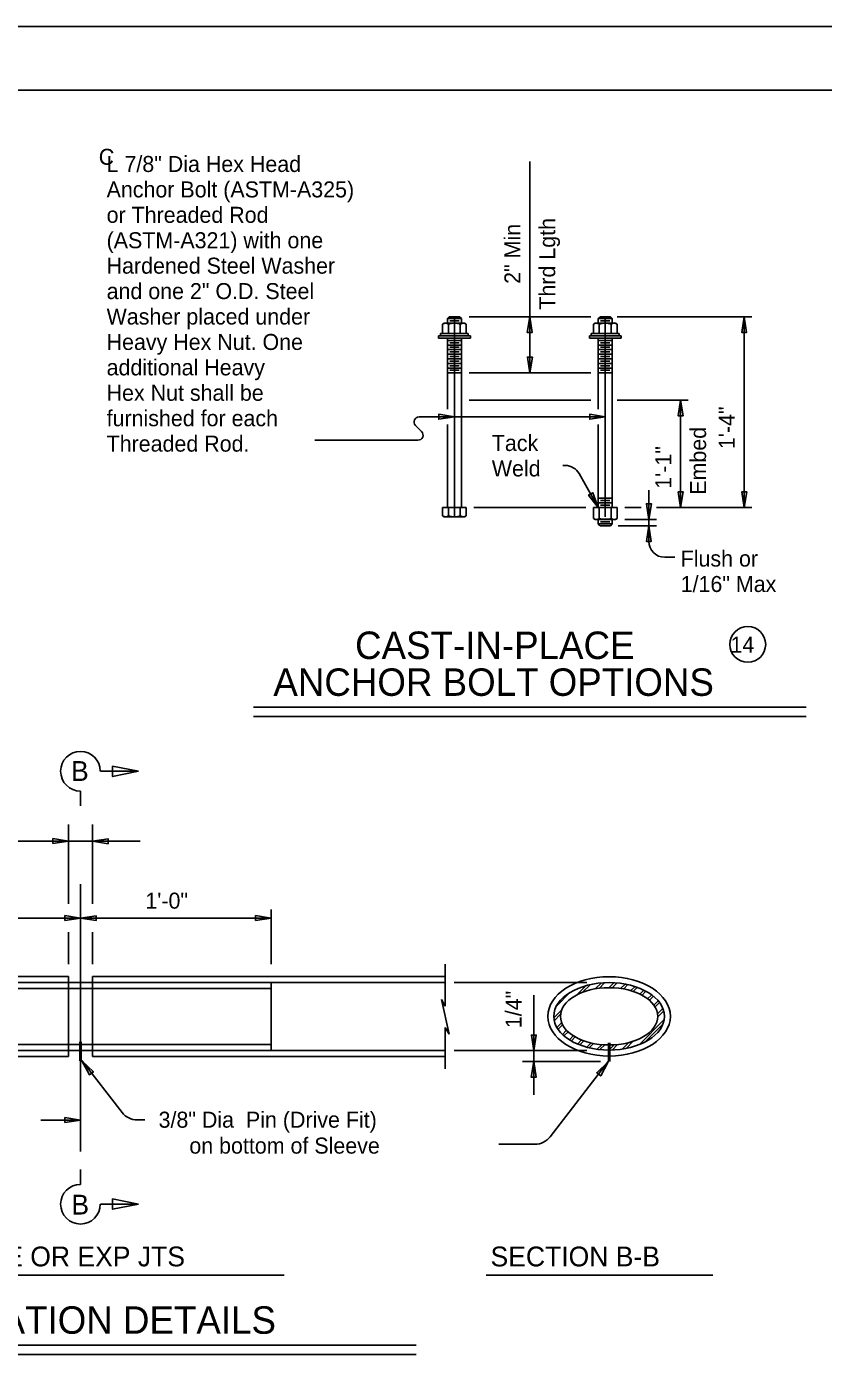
# Model space of a CAD drawing. Extents: x 2 to 71, y 0 to 22.
# Drawn here: x 55.74 to 62.01, y 11.55 to 22 of the extents above; entities that cross this region are included whole.
import ezdxf

# ---------------------------------------------------------------- set-up
doc = ezdxf.new("R2010")
doc.units = 0
doc.layers.add('Level 1', color=7, linetype='Continuous')

msp = doc.modelspace()

# ---------------------------------------------------------------- linework, layer by layer
at = {"layer": 'Level 1'}
for p, q in [((71, 22), (37, 22)), ((70.499, 21.499), (39.001, 21.499)), ((59.697, 19.277), (59.697, 20.939)), ((59.01, 19.659), (59.023, 19.667)), ((59.01, 19.659), (59.01, 19.586)), ((59.023, 19.667), (59.184, 19.667)), ((59.049, 19.703), (59.062, 19.716)), ((59.049, 19.667), (59.049, 19.703)), ((59.049, 19.703), (59.159, 19.703)), ((59.057, 19.659), (59.057, 19.586)), ((59.063, 19.717), (59.145, 19.717)), ((59.067, 19.685), (59.14, 19.685)), ((59.104, 18.144), (59.104, 19.717)), ((59.159, 19.703), (59.145, 19.717)), ((59.15, 19.659), (59.15, 19.586)), ((59.159, 19.667), (59.159, 19.703)), ((59.197, 19.659), (59.184, 19.667)), ((59.197, 19.659), (59.197, 19.586)), ((59.219, 19.716), (60.176, 19.716)), ((60.197, 19.659), (60.21, 19.667)), ((60.197, 19.659), (60.197, 19.586)), ((60.21, 19.667), (60.371, 19.667)), ((60.236, 19.703), (60.249, 19.716)), ((60.236, 19.667), (60.236, 19.703)), ((60.236, 19.703), (60.345, 19.703)), ((60.244, 19.659), (60.244, 19.586)), ((60.25, 19.717), (60.332, 19.717)), ((60.254, 19.685), (60.327, 19.685)), ((60.291, 18.144), (60.291, 19.717)), ((60.345, 19.703), (60.332, 19.717)), ((60.337, 19.659), (60.337, 19.586)), ((60.345, 19.667), (60.345, 19.703)), ((60.384, 19.659), (60.371, 19.667)), ((60.384, 19.717), (61.444, 19.717)), ((60.384, 19.659), (60.384, 19.586)), ((61.384, 18.216), (61.384, 19.717)), ((58.979, 19.568), (59.229, 19.568)), ((58.979, 19.549), (58.979, 19.568)), ((58.979, 19.549), (59.229, 19.549)), ((58.995, 19.586), (59.213, 19.586)), ((58.995, 19.568), (58.995, 19.586)), ((59.049, 18.99), (59.049, 19.549)), ((59.159, 18.216), (59.159, 19.549)), ((59.213, 19.568), (59.213, 19.586)), ((59.229, 19.549), (59.229, 19.568)), ((60.166, 19.568), (60.416, 19.568)), ((60.166, 19.549), (60.166, 19.568)), ((60.166, 19.549), (60.416, 19.549)), ((60.181, 19.586), (60.4, 19.586)), ((60.181, 19.568), (60.181, 19.586)), ((60.236, 18.99), (60.236, 19.549)), ((60.345, 18.216), (60.345, 19.549)), ((60.4, 19.568), (60.4, 19.586)), ((60.416, 19.549), (60.416, 19.568)), ((59.049, 19.531), (59.159, 19.531)), ((59.049, 19.495), (59.159, 19.495)), ((59.049, 19.459), (59.159, 19.459)), ((59.067, 19.513), (59.14, 19.513)), ((59.067, 19.477), (59.14, 19.477)), ((59.067, 19.441), (59.14, 19.441)), ((60.236, 19.531), (60.345, 19.531)), ((60.236, 19.495), (60.345, 19.495)), ((60.236, 19.459), (60.345, 19.459)), ((60.254, 19.513), (60.327, 19.513)), ((60.254, 19.477), (60.327, 19.477)), ((60.254, 19.441), (60.327, 19.441)), ((59.049, 19.422), (59.159, 19.422)), ((59.049, 19.386), (59.159, 19.386)), ((59.049, 19.35), (59.159, 19.35)), ((59.067, 19.404), (59.14, 19.404)), ((59.067, 19.368), (59.14, 19.368)), ((59.067, 19.332), (59.14, 19.332)), ((60.236, 19.422), (60.345, 19.422)), ((60.236, 19.386), (60.345, 19.386)), ((60.236, 19.35), (60.345, 19.35)), ((60.254, 19.404), (60.327, 19.404)), ((60.254, 19.368), (60.327, 19.368)), ((60.254, 19.332), (60.327, 19.332)), ((59.049, 19.314), (59.159, 19.314)), ((59.049, 19.277), (59.159, 19.277)), ((59.067, 19.296), (59.14, 19.296)), ((59.219, 19.277), (60.176, 19.277)), ((60.236, 19.314), (60.345, 19.314)), ((60.236, 19.277), (60.345, 19.277)), ((60.254, 19.296), (60.327, 19.296)), ((59.219, 19.06), (60.176, 19.06)), ((60.384, 19.06), (60.944, 19.06)), ((60.884, 18.216), (60.884, 19.06)), ((60.291, 18.93), (58.826, 18.93)), ((58.845, 18.814), (58.797, 18.862)), ((59.049, 18.216), (59.049, 18.87)), ((60.236, 18.216), (60.236, 18.87)), ((58.817, 18.746), (58.005, 18.746)), ((59.976, 18.547), (59.958, 18.547)), ((60.085, 18.484), (60.236, 18.216)), ((60.236, 18.29), (60.345, 18.29)), ((60.634, 17.95), (60.634, 18.354)), ((59.01, 18.151), (59.01, 18.216)), ((59.197, 18.216), (59.01, 18.216)), ((59.057, 18.151), (59.057, 18.216)), ((59.15, 18.151), (59.15, 18.216)), ((59.197, 18.151), (59.197, 18.216)), ((59.257, 18.216), (60.137, 18.216)), ((60.197, 18.131), (60.197, 18.216)), ((60.197, 18.216), (60.384, 18.216)), ((60.236, 18.254), (60.345, 18.254)), ((60.244, 18.131), (60.244, 18.216)), ((60.254, 18.272), (60.327, 18.272)), ((60.254, 18.236), (60.327, 18.236)), ((60.337, 18.131), (60.337, 18.216)), ((60.384, 18.131), (60.384, 18.216)), ((60.574, 18.216), (60.444, 18.216)), ((61.444, 18.216), (60.694, 18.216)), ((59.01, 18.151), (59.023, 18.144)), ((59.184, 18.144), (59.023, 18.144)), ((59.197, 18.151), (59.184, 18.144)), ((60.197, 18.131), (60.21, 18.123)), ((60.21, 18.123), (60.371, 18.123)), ((60.236, 18.123), (60.236, 18.087)), ((60.236, 18.087), (60.345, 18.087)), ((60.236, 18.087), (60.249, 18.073)), ((60.25, 18.073), (60.332, 18.073)), ((60.254, 18.105), (60.327, 18.105)), ((60.345, 18.087), (60.332, 18.073)), ((60.345, 18.123), (60.345, 18.087)), ((60.384, 18.131), (60.371, 18.123)), ((60.694, 18.073), (60.392, 18.073)), ((60.694, 18.123), (60.444, 18.123)), ((60.837, 17.826), (60.759, 17.826)), ((57.523, 16.646), (61.871, 16.646)), ((57.523, 16.573), (61.871, 16.573)), ((56.318, 16.142), (56.619, 16.142)), ((56.161, 15.869), (56.161, 15.985)), ((56.068, 15.099), (56.068, 15.723)), ((56.255, 15.099), (56.255, 15.723)), ((52.49, 15.592), (56.632, 15.592)), ((56.162, 15.254), (56.162, 13.15)), ((57.662, 14.624), (57.662, 15.054)), ((54.662, 14.987), (57.662, 14.987)), ((56.068, 14.624), (56.068, 14.876)), ((56.255, 14.624), (56.255, 14.876)), ((59.032, 14.625), (59.032, 14.293)), ((52.879, 14.528), (56.068, 14.528)), ((56.068, 14.528), (56.068, 13.898)), ((56.255, 14.528), (56.255, 13.898)), ((56.255, 14.528), (59.032, 14.528)), ((52.879, 14.481), (56.068, 14.481)), ((54.662, 14.434), (56.068, 14.434)), ((56.068, 14.481), (56.255, 14.481)), ((56.068, 14.434), (56.255, 14.434)), ((56.255, 14.481), (59.032, 14.481)), ((56.255, 14.434), (57.662, 14.434)), ((57.662, 14.481), (57.662, 13.945)), ((59.103, 14.481), (60.145, 14.481)), ((60.067, 14.383), (60.139, 14.455)), ((60.112, 14.403), (60.172, 14.463)), ((60.212, 14.43), (60.259, 14.476)), ((60.242, 14.434), (60.285, 14.478)), ((60.32, 14.439), (60.359, 14.478)), ((60.344, 14.439), (60.382, 14.476)), ((60.411, 14.433), (60.446, 14.468)), ((60.433, 14.429), (60.467, 14.464)), ((60.492, 14.416), (60.525, 14.448)), ((60.511, 14.41), (60.543, 14.442)), ((60.563, 14.389), (60.595, 14.42)), ((59.032, 14.293), (59.002, 14.346)), ((59.002, 14.346), (59.062, 14.073)), ((59.728, 13.596), (59.728, 14.381)), ((59.907, 14.295), (60.012, 14.401)), ((60.58, 14.38), (60.611, 14.412)), ((60.624, 14.352), (60.656, 14.383)), ((60.638, 14.341), (60.67, 14.373)), ((60.673, 14.303), (60.707, 14.337)), ((60.683, 14.288), (60.718, 14.323)), ((59.947, 14.262), (59.886, 14.202)), ((59.939, 14.23), (59.889, 14.18)), ((60.703, 14.235), (60.744, 14.276)), ((60.704, 14.211), (60.751, 14.258)), ((59.032, 14.126), (59.032, 13.8)), ((59.062, 14.073), (59.032, 14.126)), ((59.947, 14.164), (59.91, 14.127)), ((59.955, 14.147), (59.919, 14.112)), ((59.986, 14.105), (59.953, 14.072)), ((60.755, 14.189), (60.557, 13.991)), ((60.746, 14.155), (60.602, 14.011)), ((60.755, 14.188), (60.723, 14.157)), ((56.157, 13.865), (56.157, 14.013)), ((56.16, 13.865), (56.16, 14.013)), ((56.161, 13.865), (56.161, 14.013)), ((56.162, 13.865), (56.162, 14.013)), ((56.163, 13.865), (56.163, 14.013)), ((56.164, 13.865), (56.164, 14.013)), ((56.166, 13.865), (56.166, 14.013)), ((59.998, 14.093), (59.966, 14.06)), ((60.039, 14.061), (60.008, 14.029)), ((60.055, 14.052), (60.023, 14.02)), ((60.104, 14.028), (60.072, 13.996)), ((60.122, 14.021), (60.09, 13.989)), ((60.179, 14.005), (60.145, 13.971)), ((60.199, 14), (60.165, 13.966)), ((60.317, 13.858), (60.317, 14.006)), ((60.319, 13.858), (60.319, 14.006)), ((60.32, 13.858), (60.32, 14.006)), ((60.321, 13.858), (60.321, 14.006)), ((60.322, 13.858), (60.322, 14.006)), ((60.324, 13.858), (60.324, 14.006)), ((60.326, 13.858), (60.326, 14.006)), ((60.476, 14.008), (60.424, 13.956)), ((60.511, 14.018), (60.454, 13.961)), ((52.879, 13.945), (56.068, 13.945)), ((52.879, 13.898), (56.068, 13.898)), ((54.662, 13.992), (56.068, 13.992)), ((56.068, 13.992), (56.255, 13.992)), ((56.068, 13.945), (56.255, 13.945)), ((56.255, 13.992), (57.662, 13.992)), ((56.255, 13.945), (59.032, 13.945)), ((56.255, 13.898), (59.032, 13.898)), ((59.103, 13.945), (60.145, 13.945)), ((60.263, 13.991), (60.227, 13.955)), ((60.286, 13.989), (60.249, 13.952)), ((60.36, 13.989), (60.319, 13.948)), ((60.387, 13.992), (60.344, 13.949)), ((56.172, 13.867), (56.489, 13.457)), ((59.639, 13.858), (60.254, 13.858)), ((60.314, 13.859), (59.856, 13.266)), ((55.85, 13.398), (56.162, 13.398)), ((56.608, 13.399), (56.667, 13.399)), ((59.738, 13.208), (59.453, 13.208)), ((56.161, 13.009), (56.161, 12.892)), ((56.318, 12.736), (56.619, 12.736)), ((54.603, 12.178), (57.765, 12.178)), ((59.354, 12.178), (61.137, 12.178)), ((53.589, 11.628), (58.804, 11.628)), ((53.589, 11.554), (58.804, 11.554))]:
    msp.add_line(p, q, dxfattribs=at)
for points in [[(59.697, 19.716), (59.677, 19.594), (59.716, 19.594)], [(61.384, 19.717), (61.364, 19.594), (61.403, 19.594)], [(59.697, 19.277), (59.717, 19.4), (59.678, 19.4)], [(60.884, 19.06), (60.864, 18.938), (60.903, 18.938)], [(59.104, 18.93), (58.981, 18.95), (58.981, 18.911)], [(60.291, 18.93), (60.168, 18.95), (60.168, 18.911)], [(60.236, 18.216), (60.193, 18.333), (60.16, 18.314)], [(60.884, 18.216), (60.904, 18.339), (60.865, 18.339)], [(61.384, 18.216), (61.404, 18.339), (61.365, 18.339)], [(60.634, 18.123), (60.654, 18.246), (60.615, 18.246)], [(60.634, 18.073), (60.614, 17.95), (60.653, 17.95)], [(56.619, 16.142), (56.414, 16.1), (56.414, 16.181)], [(56.068, 15.592), (55.945, 15.612), (55.945, 15.574)], [(56.255, 15.592), (56.378, 15.572), (56.378, 15.611)], [(56.162, 14.987), (56.039, 15.007), (56.039, 14.968)], [(56.162, 14.987), (56.284, 14.967), (56.284, 15.005)], [(57.662, 14.987), (57.539, 15.007), (57.539, 14.968)], [(59.728, 13.945), (59.748, 14.067), (59.709, 14.067)], [(56.173, 13.864), (56.232, 13.755), (56.263, 13.778)], [(59.728, 13.858), (59.708, 13.735), (59.747, 13.735)], [(60.314, 13.856), (60.255, 13.746), (60.224, 13.77)], [(56.162, 13.398), (56.039, 13.418), (56.039, 13.379)], [(56.619, 12.736), (56.414, 12.778), (56.414, 12.697)]]:
    msp.add_lwpolyline(points, close=True, dxfattribs=at)
msp.add_circle((61.412, 17.14), 0.141, dxfattribs=at)
for centre, radius, start, end in [((59.034, 19.626), 0.0404, 54.7169, 125.2971), ((59.104, 19.505), 0.161, 73.1667, 106.8333), ((59.174, 19.626), 0.0404, 54.7029, 125.2971), ((60.221, 19.626), 0.0404, 54.7169, 125.2971), ((60.291, 19.505), 0.161, 73.1667, 106.8333), ((60.361, 19.626), 0.0404, 54.7029, 125.2971), ((58.826, 18.89), 0.04, 90, 225), ((58.817, 18.786), 0.04, 270, 45), ((59.976, 18.422), 0.125, 29.4098, 90), ((59.034, 18.184), 0.0404, 234.7029, 305.2971), ((59.104, 18.305), 0.161, 253.1667, 286.8333), ((59.174, 18.184), 0.0404, 234.7169, 305.2971), ((60.221, 18.164), 0.0404, 234.7029, 305.2831), ((60.291, 18.285), 0.161, 253.1667, 286.8333), ((60.361, 18.164), 0.0404, 234.7029, 305.2971), ((60.759, 17.95), 0.125, 180, 270), ((56.161, 16.142), 0.156, 0, 270), ((56.608, 13.549), 0.15, 217.6983, 270), ((59.738, 13.358), 0.15, 270, 322.3017), ((56.161, 12.736), 0.156, 90, 0)]:
    msp.add_arc(centre, radius, start, end, dxfattribs=at)
for major_axis, ratio in [((-0.482, 0), 0.647322), ((-0.435, 0), 0.609398), ((-0.383, 0), 0.588411)]:
    msp.add_ellipse((60.321, 14.214), major_axis=major_axis, ratio=ratio, dxfattribs=at)

# ---------------------------------------------------------------- texts
for s, rotation, p in [('C', 356.1, (56.301, 20.917)), ('Thrd Lgth', 90, (59.897, 19.773)), ('2" Min', 90, (59.623, 19.976)), ('1\'-4"', 90, (61.31, 18.676)), ('Embed', 90, (61.084, 18.317)), ('1\'-1"', 90, (60.81, 18.364)), ('1/4"', 90, (59.632, 14.121))]:
    msp.add_text(s, height=0.126, rotation=rotation, dxfattribs=at).set_placement(p)
for s, height, p in [('L 7/8" Dia Hex Head', 0.126, (56.367, 20.856)), ('Anchor Bolt (ASTM-A325)', 0.126, (56.367, 20.656)), ('or Threaded Rod', 0.126, (56.367, 20.456)), ('(ASTM-A321) with one', 0.126, (56.367, 20.256)), ('Hardened Steel Washer', 0.126, (56.367, 20.056)), ('and one 2" O.D. Steel', 0.126, (56.367, 19.856)), ('Washer placed under', 0.126, (56.367, 19.656)), ('Heavy Hex Nut. One', 0.126, (56.367, 19.456)), ('additional Heavy', 0.126, (56.367, 19.256)), ('Hex Nut shall be', 0.126, (56.367, 19.056)), ('furnished for each', 0.126, (56.367, 18.856)), ('Threaded Rod. ', 0.126, (56.367, 18.656)), ('Tack', 0.126, (59.398, 18.661)), ('Weld', 0.126, (59.398, 18.461)), ('Flush or', 0.126, (60.884, 17.752)), ('1/16" Max', 0.126, (60.884, 17.552)), ('CAST-IN-PLACE', 0.216, (58.322, 17.025)), ('14', 0.126, (61.276, 17.075)), ('ANCHOR BOLT OPTIONS', 0.216, (57.679, 16.735)), ('B', 0.156, (56.087, 16.066)), ('1\'-0"', 0.126, (56.672, 15.061)), ('3/8" Dia  Pin (Drive Fit)', 0.126, (56.776, 13.338)), ('on bottom of Sleeve', 0.126, (57.018, 13.134)), ('B', 0.156, (56.09, 12.655)), ('AT SPLICE OR EXP JTS', 0.156, (54.642, 12.247)), ('SECTION B-B', 0.156, (59.388, 12.247)), ('TUBE FABRICATION DETAILS', 0.216, (53.623, 11.717))]:
    msp.add_text(s, height=height, dxfattribs=at).set_placement(p)

doc.saveas('drawing.dxf')
